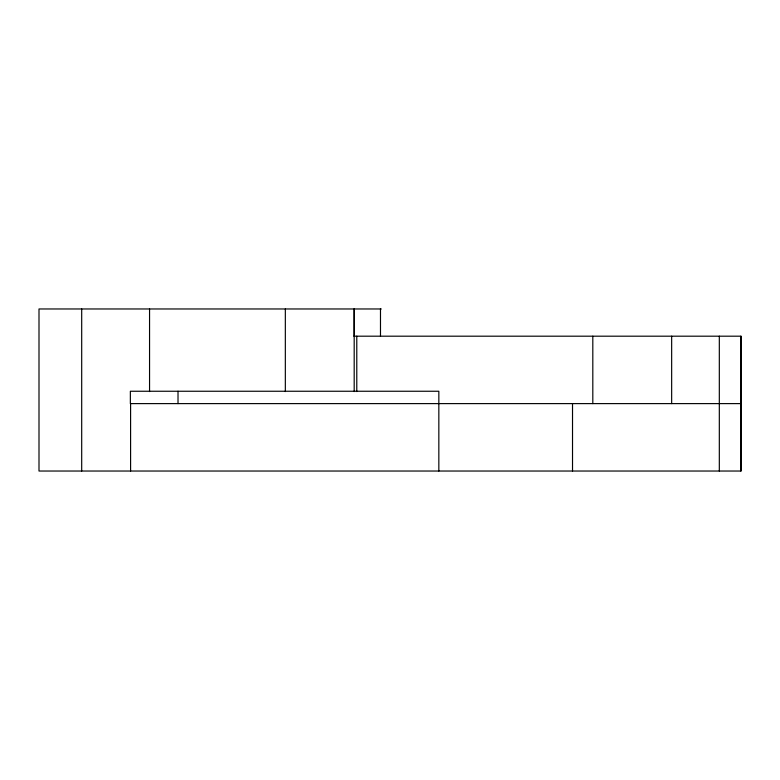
<?xml version="1.0" encoding="UTF-8"?>
<svg xmlns="http://www.w3.org/2000/svg" width="780" height="780" viewBox="0 0 780 780"><rect width="100%" height="100%" fill="white"/><g stroke="black" fill="none" stroke-linecap="round" stroke-linejoin="round"><path stroke-width="1.17" d="M354.188 336.19L354.188 308.968L354.188 391.57M381.264 308.968L39 308.968L39 471.032L741 471.032L741 336.19L354.052 336.19M741 403.611L130.357 403.611L130.357 391.248L438.838 391.248L438.838 471.032M740.893 336.19L740.893 471.032M719.316 336.19L719.316 471.032M671.658 336.19L671.658 403.611M592.81 336.19L592.81 403.611M572.52 403.611L572.52 471.032M380.484 308.968L380.484 336.19M356.782 336.19L356.782 391.57M285.334 308.968L285.334 391.57M178.016 391.248L178.016 403.611M149.555 308.968L149.555 391.57M130.591 403.611L130.591 471.032M81.695 308.968L81.695 471.032"/></g></svg>
